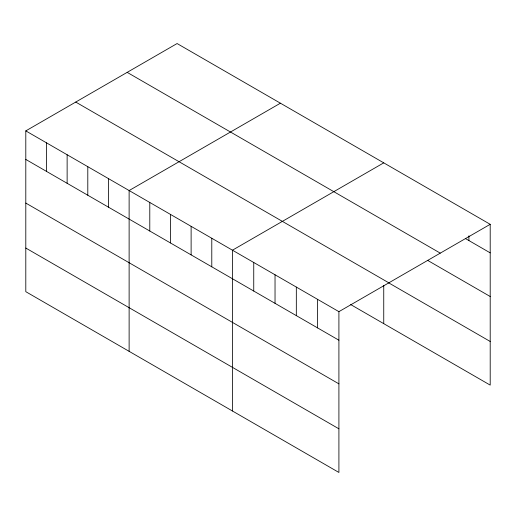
<?xml version="1.0" encoding="UTF-8"?>
<svg xmlns="http://www.w3.org/2000/svg" width="516" height="516" viewBox="0 0 516 516"><rect width="100%" height="100%" fill="white"/><g stroke="black" fill="none" stroke-linecap="round" stroke-linejoin="round"><path stroke-width="0.77" d="M25.8 130.89L338.909 311.658L338.909 472.456L25.8 291.688L25.8 130.89L177.091 43.544L490.2 224.312L490.2 385.11L350.68 304.563M280.42 103.194L129.123 190.546L129.123 351.344M383.743 162.85L232.452 250.195L232.452 410.994M338.909 311.658L490.2 224.312M465.477 238.585L490.2 252.859M127.168 72.363L440.271 253.137M427.7 260.419L490.2 296.507M75.729 102.065L388.832 282.832M388.548 282.781L490.2 341.469M25.8 159.438L338.909 340.212M25.8 203.078L338.909 383.852M25.8 248.048L338.909 428.815M468.909 235.812L468.909 240.572M383.743 285.464L383.743 323.648M317.617 299.37L317.617 327.918M296.326 287.077L296.326 315.624M275.034 274.783L275.034 303.331M253.743 262.489L253.743 291.037M211.786 238.269L211.786 266.817M191.12 226.337L191.12 254.885M170.454 214.404L170.454 242.952M149.788 202.472L149.788 231.026M108.463 178.613L108.463 207.161M87.797 166.681L87.797 195.229M67.132 154.748L67.132 183.303M46.466 142.822L46.466 171.37"/></g></svg>
